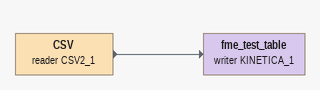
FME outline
CSV (reader CSV2_1)
    -> fme_test_table (writer KINETICA_1)
fme_test_table (writer KINETICA_1)
